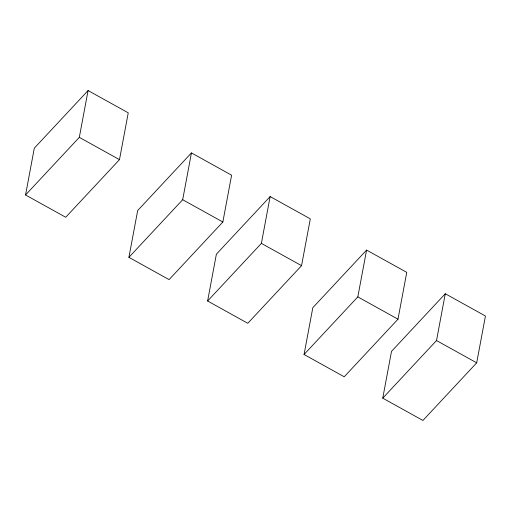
<?xml version="1.0" encoding="UTF-8"?>
<svg xmlns="http://www.w3.org/2000/svg" width="511" height="511" viewBox="0 0 511 511"><rect width="100%" height="100%" fill="white"/><g stroke="black" fill="none" stroke-linecap="round" stroke-linejoin="round"><path stroke-width="0.77" d="M25.55 194.972L34.307 148.164L88.077 90.549L128.248 112.835L119.485 159.643L65.721 217.258L25.55 194.972L79.314 137.357L88.077 90.549M128.913 257.333L137.676 210.526L191.44 152.91L231.611 175.196L222.853 222.004L169.084 279.619L128.913 257.333L182.683 199.718L191.44 152.91M207.613 300.998L216.377 254.184L270.14 196.569L310.311 218.861L301.554 265.669L247.784 323.284L207.613 300.998L261.383 243.383L270.14 196.569M304.051 354.5L312.815 307.692L366.579 250.077L406.75 272.363L397.992 319.177L344.222 376.786L304.051 354.5L357.821 296.885L366.579 250.077M382.752 398.165L391.515 351.357L445.279 293.742L485.45 316.028L476.693 362.836L422.923 420.451L382.752 398.165L436.515 340.55L445.279 293.742M79.314 137.357L119.485 159.643M182.683 199.718L222.853 222.004M261.383 243.383L301.554 265.669M357.821 296.885L397.992 319.177M436.515 340.55L476.693 362.836"/></g></svg>
